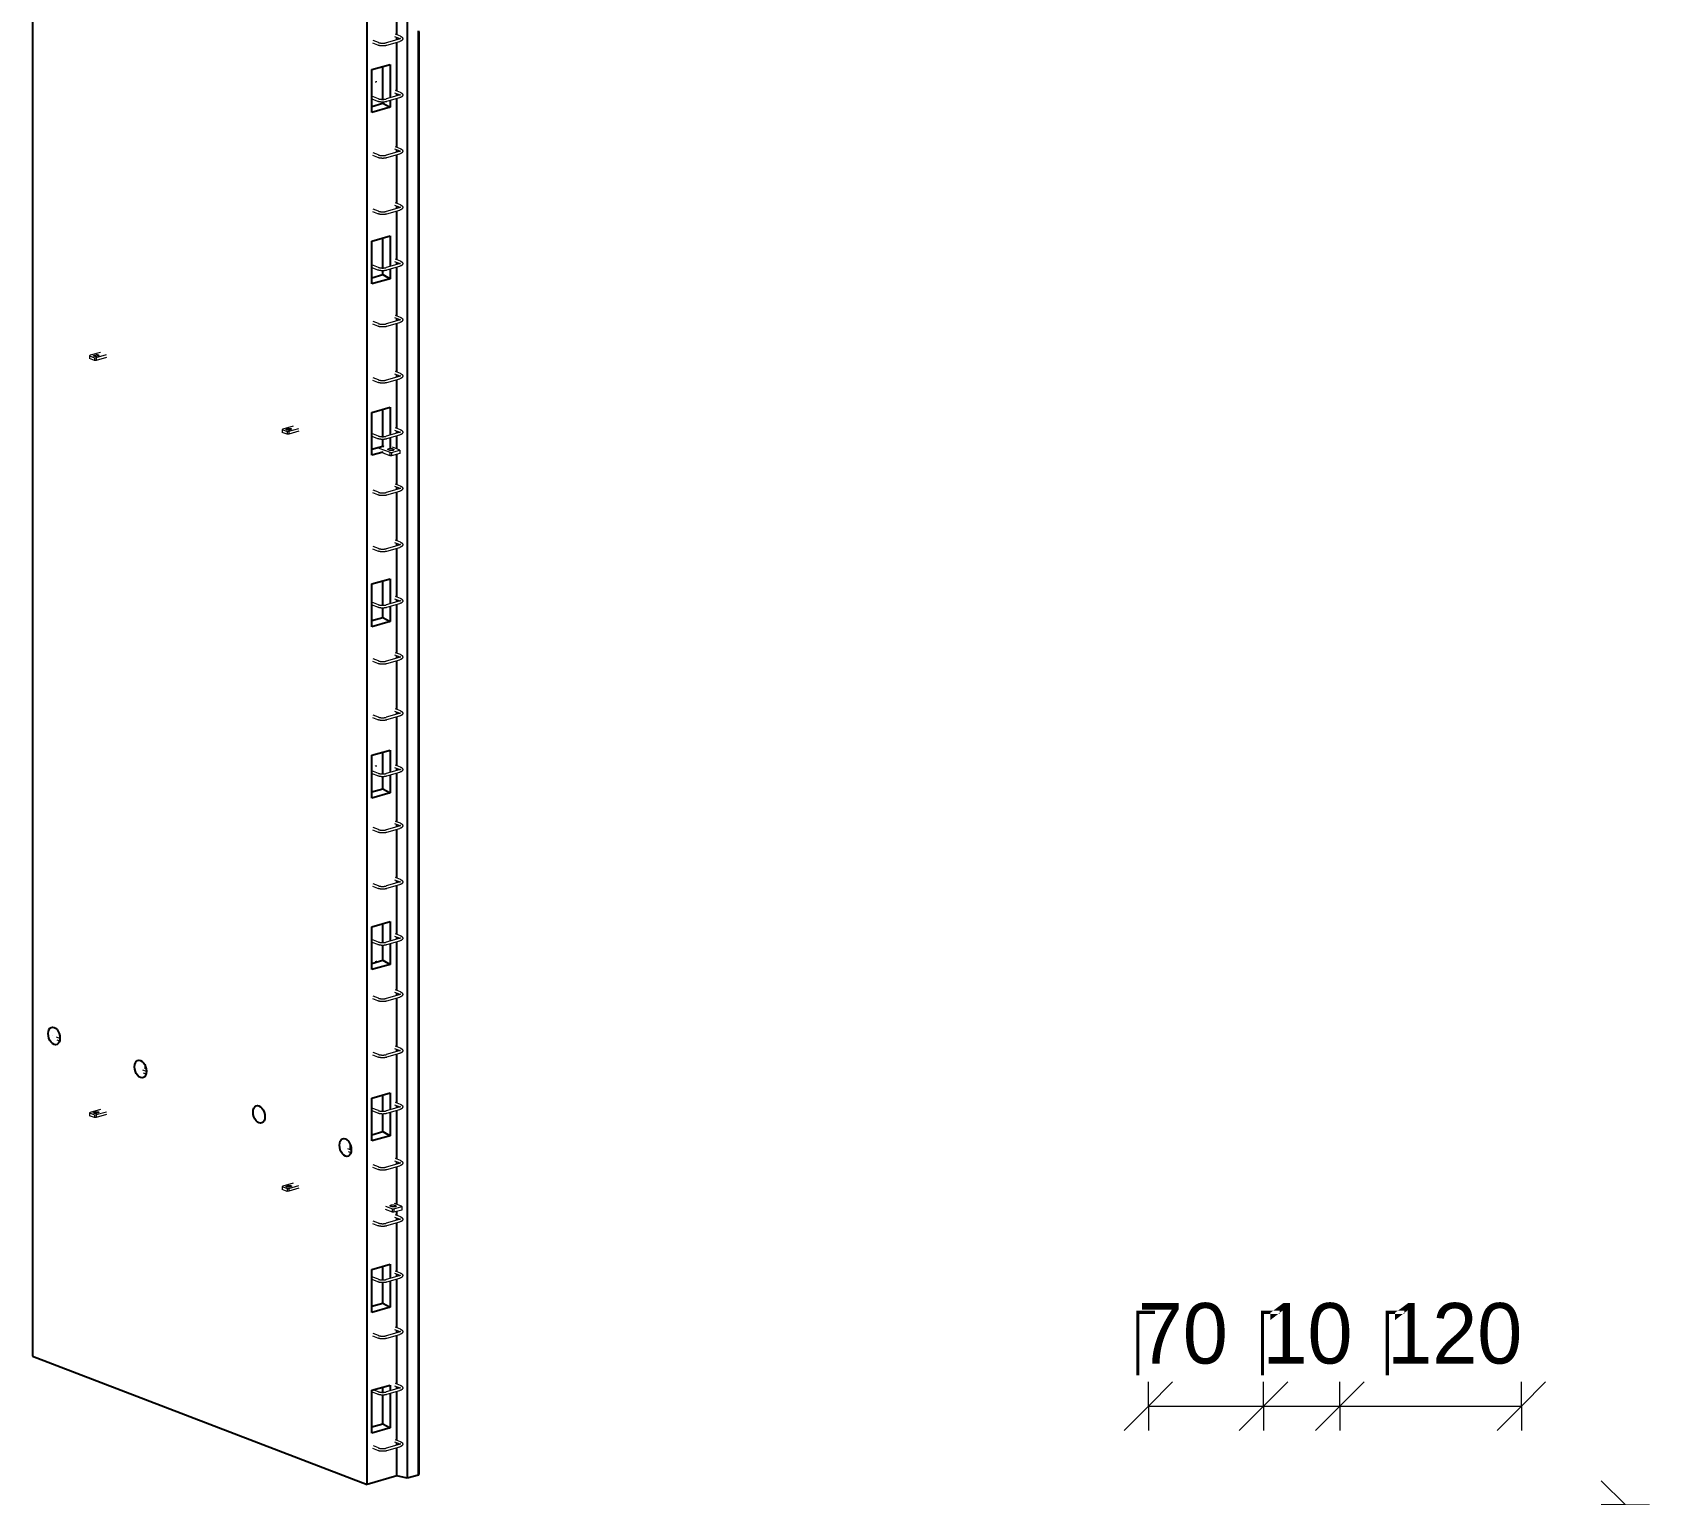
# Model space of a CAD drawing. Header units: millimetres. Extents: x -6666 to 6873, y 1067 to 19439.
# Drawn here: x 1192 to 6536, y 3599 to 8432 of the extents above; entities that cross this region are included whole.
import ezdxf

# ---------------------------------------------------------------- set-up
doc = ezdxf.new("R2010")
doc.units = ezdxf.units.MM
for name, color, linetype, lineweight in [('A-ANNO-DIMS', 211, 'Continuous', 9), ('A-ANNO-DIMS-80', 211, 'Continuous', 9), ('A-GENM', 13, 'Continuous', 18), ('A-WALL', 113, 'Continuous', 25), ('S-RBAR', 171, 'Continuous', 18)]:
    doc.layers.add(name, color=color, linetype=linetype, lineweight=lineweight)
doc.styles.add('Nirmala UI Semilight_4', font='NirmalaS.ttf', dxfattribs={"height": 200})
doc.dimstyles.new('Arrow_Filled_-_2_5_NI_UI_5', dxfattribs={"dimscale": 304.8, "dimtxt": 209.472789, "dimasz": 0.524934, "dimexe": 0.262467, "dimexo": 0.0625, "dimgap": 0.262467, "dimtad": 1, "dimdec": 4, "dimzin": 0, "dimdsep": 46, "dimtxsty": 'Nirmala UI Semilight_4', "dimblk1": 'OBLIQUE', "dimblk2": 'OBLIQUE', "dimsah": 1, "dimcen": 0.09, "dimazin": 0, "dimtfac": 1, "dimtdec": 4, "dimtix": 1, "dimtmove": 2, "dimatfit": 3, "dimfxl": 0.262467, "dimfxlon": 1, "dimtvp": 1, "dimtolj": 1, "dimtzin": 0, "dimarcsym": 2})
doc.dimstyles.new('Arrow_Filled_-_2_5_NI_UI_6', dxfattribs={"dimscale": 304.8, "dimtxt": 209.472789, "dimasz": 0.524934, "dimexe": 0.262467, "dimexo": 0.0625, "dimgap": 0.262467, "dimtad": 1, "dimdec": 4, "dimzin": 0, "dimdsep": 46, "dimtxsty": 'Nirmala UI Semilight_4', "dimblk1": 'OBLIQUE', "dimblk2": 'OBLIQUE', "dimsah": 1, "dimcen": 0.09, "dimazin": 0, "dimtfac": 1, "dimtdec": 4, "dimtix": 1, "dimtmove": 0, "dimatfit": 3, "dimfxl": 0.262467, "dimfxlon": 1, "dimtvp": 1, "dimtolj": 1, "dimtzin": 0, "dimarcsym": 2})

# ---------------------------------------------------------------- blocks, each defined once
blk = doc.blocks.new('Rebar Bar - Part 1375585861-431004-3D Ortho')
at = {"layer": 'S-RBAR'}
blk.add_line((10689.8, 4760.5), (10689.8, 4740.2), dxfattribs=at)
blk = doc.blocks.new('Rebar Bar - Part 1375585861-V1-3D Ortho')
at = {"layer": 'S-RBAR'}
blk.add_line((10013.8, 5006.7), (10013.8, 5017.6), dxfattribs=at)
blk = doc.blocks.new('Rebar Bar - Part 776176355-431004-3D Ortho')
at = {"layer": 'S-RBAR'}
for points in [[(9708.1, 5118, 0), (9708.1, 5118.1, 0), (9708.1, 5118.2, 0)], [(9708.1, 5118, 0), (9708.1, 5118, 0), (9708.1, 5117.9, 0), (9708.2, 5117.7, 0), (9708.3, 5117.6, 0), (9708.4, 5117.5, 0)]]:
    blk.add_polyline3d(points, dxfattribs=at)
blk = doc.blocks.new('Rebar Bar - Part 1527173611-431004-3D Ortho')
at = {"layer": 'S-RBAR'}
for p, q in [((9732.6, 5107), (9721.2, 5111.3)), ((9722.4, 5102.3), (9731.4, 5098.8)), ((10018.1, 4997.6), (10006.7, 5002)), ((10007.9, 4992.9), (10016.9, 4989.5))]:
    blk.add_line(p, q, dxfattribs=at)
blk = doc.blocks.new('Rebar Bar - Part 776176355-V2-3D Ortho')
at = {"layer": 'S-RBAR'}
blk.add_polyline3d([(10774.1, 10528.5, 0), (10775.4, 10528.7, 0), (10776.7, 10529, 0), (10777.9, 10529.3, 0), (10779.1, 10529.6, 0), (10779.4, 10529.7, 0)], dxfattribs=at)
blk = doc.blocks.new('Rebar Bar - Part 1527173611-V3-3D Ortho')
at = {"layer": 'S-RBAR'}
for p, q in [((10695.2, 4738.2), (10683.8, 4742.6)), ((10685.2, 4733.5), (10694, 4730.1))]:
    blk.add_line(p, q, dxfattribs=at)
blk = doc.blocks.new('RR spread anchor face based - RR-SA-2_5-150-1726819-3D Ortho')
at = {"layer": 'A-GENM'}
for p, q in [((9832.4, 11654.9), (9830.2, 11653.2)), ((9830.2, 11653.2), (9846.5, 11647)), ((9830.2, 11653.2), (9830.2, 11643.8)), ((9866.5, 11664.6), (9832.4, 11654.9)), ((9845.6, 11655.2), (9850.1, 11656.5)), ((9852, 11647.4), (9886.1, 11657.1)), ((9859.3, 11653), (9854.7, 11651.7)), ((9846.5, 11637.5), (9830.2, 11643.8)), ((9846.5, 11647), (9852, 11647.4)), ((9846.5, 11647), (9846.5, 11637.5)), ((9852, 11638), (9846.5, 11637.5)), ((9886.1, 11647.7), (9852, 11638)), ((9852, 11647.4), (9852, 11638))]:
    blk.add_line(p, q, dxfattribs=at)
for points in [[(9854.7, 11651.7, 0), (9853.2, 11651.4, 0), (9851.4, 11651.2, 0), (9849.6, 11651.1, 0), (9847.8, 11651.3, 0), (9846.2, 11651.5, 0), (9844.8, 11651.9, 0), (9843.8, 11652.4, 0), (9843.3, 11653, 0), (9843.2, 11653.6, 0), (9843.5, 11654.2, 0), (9844.4, 11654.7, 0), (9845.6, 11655.2, 0)], [(9850.1, 11656.5, 0), (9851.6, 11656.8, 0), (9853.4, 11657, 0), (9855.2, 11657, 0), (9857, 11656.9, 0), (9858.6, 11656.6, 0), (9860, 11656.2, 0), (9861, 11655.7, 0), (9861.6, 11655.2, 0)], [(9861.7, 11654.6, 0), (9861.3, 11654, 0), (9860.5, 11653.4, 0), (9859.3, 11653, 0)]]:
    blk.add_polyline3d(points, dxfattribs=at)
blk = doc.blocks.new('Rebar Bar - Part 3166313199-431004-3D Ortho')
at = {"layer": 'S-RBAR'}
for p, q in [((10837.8, 12132.8), (10855, 12126.2)), ((10857.8, 12133.7), (10840.7, 12140.2))]:
    blk.add_line(p, q, dxfattribs=at)
blk = doc.blocks.new('Rebar Bar - Part 2227165887-431004-3D Ortho')
at = {"layer": 'S-RBAR'}
for points in [[(10857.8, 12133.7, 0), (10858.5, 12133.4, 0), (10859, 12133.2, 0), (10859.6, 12132.9, 0), (10860.2, 12132.6, 0), (10860.7, 12132.3, 0), (10861.2, 12132, 0), (10861.8, 12131.6, 0), (10862.2, 12131.3, 0), (10862.7, 12130.9, 0), (10863.2, 12130.4, 0), (10863.6, 12130, 0), (10864, 12129.5, 0), (10864.3, 12128.9, 0), (10864.7, 12128.3, 0), (10864.9, 12127.6, 0), (10865.1, 12126.9, 0), (10865.2, 12126.2, 0), (10865.2, 12125.5, 0), (10865.2, 12124.7, 0), (10865, 12124, 0), (10864.8, 12123.3, 0), (10864.5, 12122.7, 0), (10864.2, 12122.1, 0), (10863.8, 12121.6, 0), (10863.4, 12121.1, 0), (10863, 12120.6, 0), (10862.5, 12120.2, 0), (10862, 12119.8, 0), (10861.5, 12119.5, 0), (10861, 12119.1, 0), (10860.5, 12118.8, 0), (10859.9, 12118.5, 0), (10859.4, 12118.2, 0), (10858.8, 12118, 0), (10858.2, 12117.7, 0), (10857.6, 12117.5, 0), (10856.9, 12117.2, 0), (10856.3, 12117, 0), (10855.6, 12116.8, 0), (10855.4, 12116.8, 0)], [(10857.5, 12126.4, 0), (10857.4, 12126.4, 0), (10857.4, 12126.4, 0), (10857.3, 12126.3, 0), (10857.2, 12126.2, 0), (10857, 12126.1, 0), (10856.8, 12125.9, 0), (10856.5, 12125.8, 0), (10856.3, 12125.6, 0), (10855.9, 12125.5, 0), (10855.6, 12125.3, 0), (10855.2, 12125.1, 0), (10854.8, 12125, 0), (10854.3, 12124.8, 0), (10853.8, 12124.7, 0), (10853.3, 12124.5, 0), (10853.2, 12124.5, 0)], [(10856.3, 12125.6, 0), (10855.9, 12125.8, 0), (10855.6, 12125.9, 0), (10855.2, 12126.1, 0), (10855, 12126.2, 0)], [(10857.4, 12124.8, 0), (10857.4, 12124.9, 0), (10857.3, 12125, 0), (10857.2, 12125.1, 0), (10857, 12125.2, 0), (10856.8, 12125.3, 0)]]:
    blk.add_polyline3d(points, dxfattribs=at)
blk = doc.blocks.new('Rebar Bar - Part 3195156606-431004-3D Ortho')
at = {"layer": 'S-RBAR'}
for p, q in [((10853.2, 12124.5), (10810.8, 12112.4)), ((10813, 12104.7), (10855.4, 12116.8))]:
    blk.add_line(p, q, dxfattribs=at)
blk = doc.blocks.new('Rebar Bar - Part 2227165887-V4-3D Ortho')
at = {"layer": 'S-RBAR'}
for points in [[(10782.2, 12105.5, 0), (10782.9, 12105.3, 0), (10783.5, 12105.1, 0), (10784.2, 12104.9, 0), (10784.9, 12104.7, 0), (10785.6, 12104.5, 0), (10786.3, 12104.3, 0), (10787, 12104.1, 0), (10787.8, 12104, 0), (10788.5, 12103.8, 0), (10789.3, 12103.7, 0), (10790.1, 12103.6, 0), (10790.9, 12103.5, 0), (10791.7, 12103.4, 0), (10792.5, 12103.3, 0), (10793.3, 12103.2, 0), (10794.2, 12103.1, 0), (10795, 12103.1, 0), (10795.8, 12103, 0), (10796.7, 12103, 0), (10797.5, 12103, 0), (10798.4, 12103, 0), (10799.2, 12103, 0), (10800.1, 12103, 0), (10801, 12103, 0), (10801.8, 12103, 0), (10802.6, 12103.1, 0), (10803.5, 12103.1, 0), (10804.3, 12103.2, 0), (10805.1, 12103.3, 0), (10806, 12103.4, 0), (10806.8, 12103.5, 0), (10807.6, 12103.6, 0), (10808.3, 12103.7, 0), (10809.1, 12103.8, 0), (10809.9, 12104, 0), (10810.6, 12104.1, 0), (10811.4, 12104.3, 0), (10812.1, 12104.5, 0), (10812.8, 12104.7, 0), (10813, 12104.7, 0)], [(10785.1, 12113, 0), (10785.5, 12112.8, 0), (10786, 12112.7, 0), (10786.5, 12112.5, 0), (10787, 12112.4, 0), (10787.6, 12112.2, 0), (10788.1, 12112.1, 0), (10788.7, 12112, 0), (10789.3, 12111.8, 0), (10789.9, 12111.7, 0), (10790.6, 12111.6, 0), (10791.2, 12111.5, 0), (10791.9, 12111.4, 0), (10792.6, 12111.3, 0), (10793.3, 12111.2, 0), (10794, 12111.2, 0), (10794.8, 12111.1, 0), (10795.5, 12111.1, 0), (10796.2, 12111, 0), (10797, 12111, 0), (10797.7, 12111, 0), (10798.4, 12111, 0), (10799.2, 12111, 0), (10799.9, 12111, 0), (10800.7, 12111, 0), (10801.4, 12111, 0), (10802.2, 12111.1, 0), (10802.9, 12111.1, 0), (10803.6, 12111.2, 0), (10804.3, 12111.2, 0), (10805, 12111.3, 0), (10805.7, 12111.4, 0), (10806.4, 12111.5, 0), (10807.1, 12111.6, 0), (10807.7, 12111.7, 0), (10808.3, 12111.8, 0), (10808.9, 12112, 0), (10809.5, 12112.1, 0), (10810.1, 12112.2, 0), (10810.6, 12112.4, 0), (10810.8, 12112.4, 0)]]:
    blk.add_polyline3d(points, dxfattribs=at)
blk = doc.blocks.new('Rebar Bar - Part 3131074535-431004-3D Ortho')
at = {"layer": 'S-RBAR'}
for p, q in [((10765.1, 12112.1), (10782.2, 12105.5)), ((10785.1, 12113), (10767.9, 12119.6))]:
    blk.add_line(p, q, dxfattribs=at)
blk = doc.blocks.new('Rebar Bar - Part 3131074535-V11-3D Ortho')
at = {"layer": 'S-RBAR'}
for p, q in [((10785.1, 9326.6), (10762.6, 9335.2)), ((10762.6, 9326.6), (10782.2, 9319.1))]:
    blk.add_line(p, q, dxfattribs=at)
blk = doc.blocks.new('Rebar Bar - Part 2227165887-V12-3D Ortho')
at = {"layer": 'S-RBAR'}
for points in [[(10857.5, 5067.5, 0), (10857.4, 5067.5, 0), (10857.4, 5067.5, 0), (10857.3, 5067.4, 0), (10857.2, 5067.3, 0), (10857, 5067.2, 0), (10856.8, 5067, 0), (10856.5, 5066.9, 0), (10856.3, 5066.7, 0), (10855.9, 5066.6, 0), (10855.6, 5066.4, 0), (10855.2, 5066.2, 0), (10854.8, 5066.1, 0), (10854.3, 5065.9, 0), (10853.8, 5065.8, 0), (10853.3, 5065.6, 0), (10853.2, 5065.6, 0)], [(10856, 5066.9, 0), (10855.9, 5066.9, 0), (10855.6, 5067, 0), (10855.2, 5067.2, 0), (10855, 5067.3, 0)], [(10857.8, 5074.8, 0), (10858.5, 5074.5, 0), (10859, 5074.3, 0), (10859.6, 5074, 0), (10860.2, 5073.7, 0), (10860.7, 5073.4, 0), (10861.2, 5073.1, 0), (10861.8, 5072.7, 0), (10862.2, 5072.4, 0), (10862.7, 5072, 0), (10863.2, 5071.5, 0), (10863.6, 5071.1, 0), (10864, 5070.6, 0), (10864.3, 5070, 0), (10864.7, 5069.4, 0), (10864.9, 5068.7, 0), (10865.1, 5068, 0), (10865.2, 5067.3, 0), (10865.2, 5066.6, 0), (10865.2, 5065.8, 0), (10865, 5065.1, 0), (10864.8, 5064.4, 0), (10864.5, 5063.8, 0), (10864.2, 5063.2, 0), (10863.8, 5062.7, 0), (10863.4, 5062.2, 0), (10863, 5061.7, 0), (10862.5, 5061.3, 0), (10862, 5060.9, 0), (10861.5, 5060.6, 0), (10861, 5060.2, 0), (10860.5, 5059.9, 0), (10859.9, 5059.6, 0), (10859.4, 5059.3, 0), (10858.8, 5059.1, 0), (10858.2, 5058.8, 0), (10857.6, 5058.6, 0), (10856.9, 5058.4, 0), (10856.3, 5058.1, 0), (10855.6, 5057.9, 0), (10855.4, 5057.9, 0)], [(10857.4, 5065.9, 0), (10857.4, 5066, 0), (10857.3, 5066.1, 0), (10857.2, 5066.2, 0), (10857, 5066.3, 0), (10856.8, 5066.4, 0)]]:
    blk.add_polyline3d(points, dxfattribs=at)
blk = doc.blocks.new('Rebar Bar - Part 3166313199-V13-3D Ortho')
at = {"layer": 'S-RBAR'}
for p, q in [((10837.8, 4888.1), (10855, 4881.5)), ((10857.8, 4889), (10840.7, 4895.6))]:
    blk.add_line(p, q, dxfattribs=at)
blk = doc.blocks.new('Rebar Bar - Part 3131074535-V14-3D Ortho')
at = {"layer": 'S-RBAR'}
for p, q in [((10762.6, 3939.6), (10782.2, 3932.1)), ((10785.1, 3939.5), (10767.9, 3946.1))]:
    blk.add_line(p, q, dxfattribs=at)
blk = doc.blocks.new('Rebar Bar - Part 3131074535-V15-3D Ortho')
at = {"layer": 'S-RBAR'}
for p, q in [((10765.1, 3752.9), (10782.2, 3746.3)), ((10785.1, 3753.8), (10768.1, 3760.3))]:
    blk.add_line(p, q, dxfattribs=at)
blk = doc.blocks.new('RR spread anchor face based - RR-SA-4_0-320-1726835-3D Ortho')
at = {"layer": 'A-GENM'}
for p, q in [((10800.5, 11343.1), (10823.3, 11334.4)), ((10823.3, 11323.1), (10800.5, 11331.8)), ((10820.4, 11341.1), (10817.8, 11342.1)), ((10823.3, 11334.4), (10828.5, 11333.7)), ((10823.3, 11323.1), (10823.3, 11334.4)), ((10828.5, 11333.7), (10855, 11341.2)), ((10828.5, 11333.7), (10828.5, 11322.4)), ((10855, 11329.9), (10828.5, 11322.4)), ((10853.7, 11343), (10830.8, 11351.8)), ((10831.4, 11346), (10834, 11345)), ((10855, 11341.2), (10853.7, 11343)), ((10855, 11341.2), (10855, 11329.9)), ((10828.5, 11322.4), (10823.3, 11323.1))]:
    blk.add_line(p, q, dxfattribs=at)
for points in [[(10817.8, 11342.1, 0), (10816.5, 11342.7, 0), (10815.8, 11343.5, 0), (10815.6, 11344.2, 0), (10816.1, 11345, 0), (10817.2, 11345.7, 0), (10818.7, 11346.3, 0), (10820.7, 11346.7, 0), (10822.9, 11346.9, 0), (10825.3, 11347, 0), (10827.6, 11346.8, 0), (10829.7, 11346.5, 0), (10831.4, 11346, 0)], [(10836.2, 11342.8, 0), (10835.7, 11342, 0), (10834.6, 11341.4, 0), (10833.1, 11340.8, 0), (10831.1, 11340.4, 0), (10828.9, 11340.1, 0), (10826.5, 11340.1, 0), (10824.2, 11340.2, 0), (10822.1, 11340.6, 0), (10820.4, 11341.1, 0)], [(10834, 11345, 0), (10835.3, 11344.3, 0), (10836, 11343.6, 0), (10836.2, 11343, 0)]]:
    blk.add_polyline3d(points, dxfattribs=at)
blk = doc.blocks.new('RR spread anchor face based - RR-SA-4_0-320-V17-3D Ortho')
at = {"layer": 'A-GENM'}
for p, q in [((10786.6, 7057.9), (10823.3, 7043.9)), ((10853.7, 7052.5), (10830.8, 7061.2)), ((10831.4, 7055.4), (10834, 7054.4)), ((10823.3, 7032.5), (10800.5, 7041.3)), ((10820.4, 7050.6), (10817.8, 7051.6)), ((10823.3, 7043.9), (10828.5, 7043.2)), ((10823.3, 7032.5), (10823.3, 7043.9)), ((10828.5, 7031.8), (10823.3, 7032.5)), ((10828.5, 7043.2), (10855, 7050.7)), ((10828.5, 7043.2), (10828.5, 7031.8)), ((10855, 7039.4), (10828.5, 7031.8)), ((10855, 7050.7), (10853.7, 7052.5)), ((10855, 7050.7), (10855, 7039.4))]:
    blk.add_line(p, q, dxfattribs=at)
for points in [[(10817.8, 7051.6, 0), (10816.5, 7052.2, 0), (10815.8, 7052.9, 0), (10815.6, 7053.7, 0), (10816.1, 7054.5, 0), (10817.2, 7055.2, 0), (10818.7, 7055.7, 0), (10820.7, 7056.2, 0), (10822.9, 7056.4, 0), (10825.3, 7056.5, 0), (10827.6, 7056.3, 0), (10829.7, 7055.9, 0), (10831.4, 7055.4, 0)], [(10834, 7054.4, 0), (10835.3, 7053.8, 0), (10836, 7053, 0), (10836.2, 7052.5, 0)], [(10836.2, 7052.3, 0), (10835.7, 7051.5, 0), (10834.6, 7050.8, 0), (10833.1, 7050.2, 0), (10831.1, 7049.8, 0), (10828.9, 7049.6, 0), (10826.5, 7049.5, 0), (10824.2, 7049.7, 0), (10822.1, 7050, 0), (10820.4, 7050.6, 0)]]:
    blk.add_polyline3d(points, dxfattribs=at)
blk = doc.blocks.new('DIMBLOCK48-TOP NOTCH DETAIL')
at = {"layer": 'A-ANNO-DIMS-80'}
for p, q in [((4879.7, 3891.8), (4959.7, 3971.8)), ((4879.7, 3891.8), (4879.7, 3971.8)), ((5259.7, 3891.8), (5339.7, 3971.8)), ((5259.7, 3891.8), (5259.7, 3971.8)), ((4879.7, 3891.8), (4799.7, 3811.8)), ((4879.7, 3891.8), (5259.7, 3891.8)), ((4879.7, 3891.8), (4879.7, 3811.8)), ((5259.7, 3891.8), (5179.7, 3811.8)), ((5259.7, 3891.8), (5259.7, 3811.8))]:
    blk.add_line(p, q, dxfattribs=at)
at = {"layer": 'A-ANNO-DIMS-80', "color": 0, "insert": (4844.5, 4232.7), "char_height": 200, "width": 356.485, "attachment_point": 1, "line_spacing_factor": 1.142579, "style": 'Nirmala UI Semilight_4'}
blk.add_mtext('\u202a70', dxfattribs=at)
blk = doc.blocks.new('_Oblique')
at = {"color": 0, "linetype": 'ByBlock', "lineweight": -2}
blk.add_line((-0.5, -0.5), (0.5, 0.5), dxfattribs=at)
blk = doc.blocks.new('DIMBLOCK49-TOP NOTCH DETAIL')
at = {"layer": 'A-ANNO-DIMS-80'}
for p, q in [((5259.7, 3891.8), (5339.7, 3971.8)), ((5259.7, 3891.8), (5259.7, 3971.8)), ((5512, 3891.8), (5592, 3971.8)), ((5512, 3891.8), (5512, 3971.8)), ((5259.7, 3891.8), (5179.7, 3811.8)), ((5259.7, 3891.8), (5512, 3891.8)), ((5259.7, 3891.8), (5259.7, 3811.8)), ((5512, 3891.8), (5432, 3811.8)), ((5512, 3891.8), (5512, 3811.8))]:
    blk.add_line(p, q, dxfattribs=at)
at = {"layer": 'A-ANNO-DIMS-80', "color": 0, "insert": (5256.4, 4232.7), "char_height": 200, "width": 310.781, "attachment_point": 1, "line_spacing_factor": 1.142579, "style": 'Nirmala UI Semilight_4'}
blk.add_mtext('\u202a10', dxfattribs=at)
blk = doc.blocks.new('DIMBLOCK50-TOP NOTCH DETAIL')
at = {"layer": 'A-ANNO-DIMS-80'}
for p, q in [((5512, 3891.8), (5592, 3971.8)), ((5512, 3891.8), (5512, 3971.8)), ((6112, 3891.8), (6192, 3971.8)), ((6112, 3891.8), (6112, 3971.8)), ((5512, 3891.8), (5432, 3811.8)), ((5512, 3891.8), (6112, 3891.8)), ((5512, 3891.8), (5512, 3811.8)), ((6112, 3891.8), (6032, 3811.8)), ((6112, 3891.8), (6112, 3811.8))]:
    blk.add_line(p, q, dxfattribs=at)
at = {"layer": 'A-ANNO-DIMS-80', "color": 0, "insert": (5668.6, 4232.7), "char_height": 200, "width": 493.594, "attachment_point": 1, "line_spacing_factor": 1.142579, "style": 'Nirmala UI Semilight_4'}
blk.add_mtext('\u202a120', dxfattribs=at)
blk = doc.blocks.new('DIMBLOCK51-TOP NOTCH DETAIL')
at = {"layer": 'A-ANNO-DIMS-80'}
for p, q in [((6455.7, 3565.5), (6375.7, 3645.5)), ((6455.7, 3565.5), (6375.7, 3565.5)), ((6455.7, 3205), (6455.7, 3565.5)), ((6455.7, 3565.5), (6535.7, 3485.5)), ((6455.7, 3565.5), (6535.7, 3565.5)), ((6455.7, 3205), (6375.7, 3285)), ((6455.7, 3205), (6375.7, 3205)), ((6455.7, 3205), (6535.7, 3125)), ((6455.7, 3205), (6535.7, 3205))]:
    blk.add_line(p, q, dxfattribs=at)
at = {"layer": 'A-ANNO-DIMS-80', "color": 0, "insert": (6114.7, 3231), "char_height": 200, "width": 370.196, "attachment_point": 1, "rotation": 90, "line_spacing_factor": 1.142579, "style": 'Nirmala UI Semilight_4'}
blk.add_mtext('\u202a40', dxfattribs=at)

msp = doc.modelspace()

# ---------------------------------------------------------------- linework, layer by layer
at = {"layer": 'A-WALL'}
for p, q in [((2430.34155, 12201.60222), (2430.34155, 3653.5819)), ((1192.05039, 11962.94459), (1192.05039, 4057.165)), ((2298.15678, 3633.44044), (2298.15678, 11597.63817)), ((2396.66146, 8422.77196), (2396.66146, 8584.66488)), ((2396.66146, 8407.14356), (2396.66146, 8414.00089)), ((2396.66146, 8237.01156), (2396.66146, 8398.90448)), ((2468.22601, 3664.34594), (2468.22601, 8436.32194)), ((2468.22642, 8436.3225), (2469.27786, 8431.5358)), ((2469.27786, 8431.5358), (2469.27786, 3668.99991)), ((2313.31134, 8308.24109), (2373.92961, 8325.46444)), ((2313.31134, 8166.63943), (2313.31134, 8308.24109)), ((2350.03807, 8210.01194), (2350.03807, 8318.67618)), ((2373.92961, 8325.46444), (2373.92961, 8214.83445)), ((2313.23542, 8186.94293), (2350.03807, 8197.39959)), ((2373.92961, 8183.86278), (2313.31134, 8166.63943)), ((2350.03807, 8197.39959), (2350.03807, 8202.20145)), ((2350.03807, 8197.39959), (2373.92961, 8183.86278)), ((2373.92961, 8206.74135), (2373.92961, 8183.86278)), ((2396.66146, 8221.38316), (2396.66146, 8228.24048)), ((2396.66146, 8051.25116), (2396.66146, 8213.14407)), ((2396.66146, 8035.62275), (2396.66146, 8042.48008)), ((2396.66146, 7865.49076), (2396.66146, 8027.38367)), ((2396.66146, 7849.87953), (2396.66146, 7856.71968)), ((2396.66146, 7679.73035), (2396.66146, 7841.62327)), ((2313.31134, 7741.83444), (2373.92961, 7759.05779)), ((2350.03807, 7652.73074), (2350.03807, 7752.26953)), ((2373.92961, 7759.05779), (2373.92961, 7657.55325)), ((2313.31134, 7600.23278), (2313.31134, 7741.83444)), ((2350.03807, 7630.99295), (2350.03807, 7644.92024)), ((2373.92961, 7649.46014), (2373.92961, 7617.45613)), ((2396.66146, 7664.10195), (2396.66146, 7671.15344)), ((2396.66146, 7493.96995), (2396.66146, 7655.86287)), ((2313.31134, 7620.55785), (2350.03807, 7630.99295)), ((2373.92961, 7617.45613), (2313.31134, 7600.23278)), ((2350.03807, 7630.99295), (2373.92961, 7617.45613)), ((2396.66146, 7478.34155), (2396.66146, 7485.19888)), ((2396.66146, 7308.20955), (2396.66146, 7470.10246)), ((2396.66146, 7292.58115), (2396.66146, 7299.43847)), ((2396.66146, 7122.44915), (2396.66146, 7284.34206)), ((2313.31134, 7175.42779), (2373.92961, 7192.65114)), ((2313.31134, 7033.82613), (2313.31134, 7175.42779)), ((2350.03807, 7095.44953), (2350.03807, 7185.86289)), ((2373.92961, 7192.65114), (2373.92961, 7100.27204)), ((2396.66146, 7106.82074), (2396.66146, 7113.67807)), ((2313.31134, 7054.1512), (2350.03807, 7064.5863)), ((2350.03807, 7064.5863), (2350.03807, 7087.63903)), ((2350.03807, 7064.5863), (2353.6218, 7062.55578)), ((2373.92961, 7092.17893), (2373.92961, 7059.07358)), ((2396.66146, 7055.42112), (2396.66146, 7098.58166)), ((2351.19776, 7044.59073), (2313.31134, 7033.82613)), ((2396.66146, 6936.68874), (2396.66146, 7036.78826)), ((2396.66146, 6921.06034), (2396.66146, 6927.91767)), ((2396.66146, 6750.92834), (2396.66146, 6912.82126)), ((2396.66146, 6735.29994), (2396.66146, 6742.15727)), ((2396.66146, 6565.16794), (2396.66146, 6727.06085)), ((2313.31134, 6609.02115), (2373.92961, 6626.2445)), ((2373.92961, 6626.2445), (2373.92961, 6542.99083)), ((2313.31134, 6467.41948), (2313.31134, 6609.02115)), ((2350.03807, 6538.16832), (2350.03807, 6619.45624)), ((2350.03807, 6498.17965), (2350.03807, 6530.35783)), ((2373.92961, 6534.89772), (2373.92961, 6484.64283)), ((2396.66146, 6549.53954), (2396.66146, 6556.39686)), ((2396.66146, 6379.40754), (2396.66146, 6541.30045)), ((2313.31134, 6487.74456), (2350.03807, 6498.17965)), ((2373.92961, 6484.64283), (2313.31134, 6467.41948)), ((2350.03807, 6498.17965), (2373.92961, 6484.64283)), ((2396.66146, 6363.77913), (2396.66146, 6370.63646)), ((2396.66146, 6193.64713), (2396.66146, 6355.54005)), ((2396.66146, 6178.01873), (2396.66146, 6184.87606)), ((2396.66146, 6007.88673), (2396.66146, 6169.77965)), ((2313.31134, 6042.6145), (2373.92961, 6059.83785)), ((2313.31134, 5901.01284), (2313.31134, 6042.6145)), ((2350.03807, 5980.88711), (2350.03807, 6053.04959)), ((2373.92961, 6059.83785), (2373.92961, 5986.02171)), ((2396.66146, 5992.25833), (2396.66146, 5999.11566)), ((2313.31134, 5921.33791), (2350.03807, 5931.773)), ((2350.03807, 5931.773), (2350.03807, 5973.07662)), ((2350.03807, 5931.773), (2373.92961, 5918.23619)), ((2373.92961, 5977.61652), (2373.92961, 5918.23619)), ((2396.66146, 5822.12633), (2396.66146, 5984.01925)), ((2373.92961, 5918.23619), (2313.31134, 5901.01284)), ((2396.66146, 5806.49793), (2396.66146, 5813.35525)), ((2396.66146, 5636.36593), (2396.66146, 5798.25884)), ((2396.66146, 5620.73752), (2396.66146, 5627.59485)), ((2396.66146, 5450.60552), (2396.66146, 5612.49844)), ((2313.31134, 5476.20785), (2373.92961, 5493.4312)), ((2313.31134, 5334.60619), (2313.31134, 5476.20785)), ((2350.03807, 5423.60591), (2350.03807, 5486.64294)), ((2373.92961, 5493.4312), (2373.92961, 5428.42842)), ((2350.03807, 5365.36636), (2350.03807, 5415.79541)), ((2373.92961, 5420.33531), (2373.92961, 5351.82954)), ((2396.66146, 5434.97712), (2396.66146, 5441.83445)), ((2396.66146, 5264.84512), (2396.66146, 5426.73804)), ((2313.31134, 5354.93126), (2350.03807, 5365.36636)), ((2373.92961, 5351.82954), (2313.31134, 5334.60619)), ((2350.03807, 5365.36636), (2373.92961, 5351.82954)), ((2396.66146, 5249.21672), (2396.66146, 5256.07405)), ((2396.66146, 5079.08472), (2396.66146, 5240.97764)), ((2396.66146, 5063.45632), (2396.66146, 5070.31364)), ((2396.66146, 4893.32432), (2396.66146, 5055.21723)), ((2313.31134, 4909.8012), (2373.92961, 4927.02455)), ((2350.03807, 4866.3247), (2350.03807, 4920.2363)), ((2373.92961, 4927.02455), (2373.92961, 4871.14721)), ((2313.31134, 4768.19954), (2313.31134, 4909.8012)), ((2396.66146, 4877.69591), (2396.66146, 4884.55324)), ((2396.66146, 4707.56392), (2396.66146, 4869.45683)), ((2350.03807, 4798.95971), (2350.03807, 4858.5142)), ((2373.92961, 4862.60056), (2373.92961, 4785.42289)), ((2313.31134, 4788.52461), (2350.03807, 4798.95971)), ((2373.92961, 4785.42289), (2313.31134, 4768.19954)), ((2350.03807, 4798.95971), (2373.92961, 4785.42289)), ((2396.66146, 4691.93551), (2396.66146, 4698.79284)), ((2396.66146, 4558.84737), (2396.66146, 4683.69643)), ((2396.66146, 4521.80351), (2396.66146, 4535.1589)), ((2396.66146, 4506.17511), (2396.66146, 4513.03244)), ((2396.66146, 4336.04311), (2396.66146, 4497.93603)), ((2313.31134, 4343.39456), (2373.92961, 4360.61791)), ((2313.31134, 4201.79289), (2313.31134, 4343.39456)), ((2350.03807, 4309.04349), (2350.03807, 4353.82965)), ((2373.92961, 4360.61791), (2373.92961, 4313.866)), ((2350.03807, 4232.55306), (2350.03807, 4300.88998)), ((2373.92961, 4305.7729), (2373.92961, 4219.01624)), ((2396.66146, 4320.41471), (2396.66146, 4327.27204)), ((2396.66146, 4150.28271), (2396.66146, 4312.17562)), ((2313.49774, 4222.17093), (2350.03807, 4232.55306)), ((2350.03807, 4232.55306), (2373.92961, 4219.01624)), ((2373.92961, 4219.01624), (2313.31134, 4201.79289)), ((2396.66146, 4134.65431), (2396.66146, 4141.51163)), ((2396.66146, 3964.52231), (2396.66146, 4126.41522)), ((1192.05039, 4057.165), (2298.15678, 3633.44044)), ((2313.31134, 3944.54988), (2373.92961, 3961.77322)), ((2350.03807, 3937.52269), (2350.03807, 3954.98497)), ((2373.92961, 3961.77322), (2373.92961, 3942.3452)), ((2396.66146, 3948.8939), (2396.66146, 3955.75123)), ((2313.31134, 3802.94821), (2313.31134, 3944.54988)), ((2350.03807, 3833.70838), (2350.03807, 3929.71219)), ((2373.92961, 3934.25209), (2373.92961, 3820.17156)), ((2396.66146, 3778.7619), (2396.66146, 3940.65482)), ((2373.92961, 3820.17156), (2313.31134, 3802.94821)), ((2313.49774, 3823.32625), (2350.03807, 3833.70838)), ((2350.03807, 3833.70838), (2373.92961, 3820.17156)), ((2396.66146, 3763.1335), (2396.66146, 3769.99083)), ((2396.66146, 3661.42838), (2396.66146, 3754.89442)), ((2396.66146, 3661.42838), (2298.15678, 3633.44044)), ((2430.34155, 3653.5819), (2396.66146, 3661.42838)), ((2468.22601, 3664.34594), (2430.34155, 3653.5819)), ((2469.27786, 3668.99991), (2468.22601, 3664.34594))]:
    msp.add_line(p, q, dxfattribs=at)
for points in [[(1263.8331, 5086.95906, 0), (1258.76618, 5089.86508, 0), (1254.04455, 5094.50304, 0), (1249.99, 5100.55688, 0), (1246.87883, 5107.61403, 0), (1244.92307, 5115.19356, 0), (1244.256, 5122.77894, 0), (1244.92307, 5129.85324, 0), (1246.87883, 5135.93436, 0), (1249.99, 5140.60787, 0), (1254.04455, 5143.55529, 0), (1258.76618, 5144.57576, 0), (1263.8331, 5143.59972, 0)], [(1263.8331, 5143.59972, 0), (1268.90003, 5140.69371, 0), (1273.62166, 5136.05574, 0), (1277.67621, 5130.00191, 0), (1280.78737, 5122.94476, 0), (1282.74313, 5115.36522, 0), (1283.41021, 5107.77984, 0), (1282.74313, 5100.70554, 0), (1280.78737, 5094.62443, 0), (1277.67621, 5089.95091, 0), (1273.62166, 5087.00349, 0), (1268.90003, 5085.98303, 0), (1263.8331, 5086.95906, 0)], [(1549.33254, 4977.59063, 0), (1544.26561, 4980.49664, 0), (1539.54399, 4985.13461, 0), (1535.48944, 4991.18844, 0), (1532.37827, 4998.24559, 0), (1530.42251, 5005.82512, 0), (1529.75544, 5013.41051, 0), (1530.42251, 5020.48481, 0), (1532.37827, 5026.56592, 0), (1535.48944, 5031.23944, 0), (1539.54399, 5034.18686, 0), (1544.26561, 5035.20732, 0), (1549.33254, 5034.23129, 0)], [(1549.33254, 5034.23129, 0), (1554.39947, 5031.32527, 0), (1559.12109, 5026.68731, 0), (1563.17564, 5020.63347, 0), (1566.28681, 5013.57632, 0), (1568.24257, 5005.99679, 0), (1568.90964, 4998.41141, 0), (1568.24257, 4991.33711, 0), (1566.28681, 4985.25599, 0), (1563.17564, 4980.58248, 0), (1559.12109, 4977.63506, 0), (1554.39947, 4976.61459, 0), (1549.33254, 4977.59063, 0)], [(1940.87462, 4827.59963, 0), (1935.8077, 4830.50565, 0), (1931.08607, 4835.14361, 0), (1927.03152, 4841.19745, 0), (1923.92035, 4848.2546, 0), (1921.96459, 4855.83413, 0), (1921.29752, 4863.41951, 0), (1921.96459, 4870.49381, 0), (1923.92035, 4876.57493, 0), (1927.03152, 4881.24844, 0), (1931.08607, 4884.19586, 0), (1935.8077, 4885.21633, 0), (1940.87462, 4884.24029, 0)], [(1940.87462, 4884.24029, 0), (1945.94155, 4881.33428, 0), (1950.66318, 4876.69631, 0), (1954.71773, 4870.64248, 0), (1957.82889, 4863.58533, 0), (1959.78465, 4856.00579, 0), (1960.45173, 4848.42041, 0), (1959.78465, 4841.34611, 0), (1957.82889, 4835.265, 0), (1954.71773, 4830.59148, 0), (1950.66318, 4827.64406, 0), (1945.94155, 4826.6236, 0), (1940.87462, 4827.59963, 0)], [(2226.37406, 4718.2312, 0), (2221.30713, 4721.13721, 0), (2216.58551, 4725.77518, 0), (2212.53096, 4731.82901, 0), (2209.41979, 4738.88616, 0), (2207.46403, 4746.4657, 0), (2206.79696, 4754.05108, 0), (2207.46403, 4761.12538, 0), (2209.41979, 4767.20649, 0), (2212.53096, 4771.88001, 0), (2216.58551, 4774.82743, 0), (2221.30713, 4775.84789, 0), (2226.37406, 4774.87186, 0)], [(2226.37406, 4774.87186, 0), (2231.44099, 4771.96584, 0), (2236.16261, 4767.32788, 0), (2240.21716, 4761.27404, 0), (2243.32833, 4754.21689, 0), (2245.28409, 4746.63736, 0), (2245.95116, 4739.05198, 0), (2245.28409, 4731.97768, 0), (2243.32833, 4725.89656, 0), (2240.21716, 4721.22305, 0), (2236.16261, 4718.27563, 0), (2231.44099, 4717.25516, 0), (2226.37406, 4718.2312, 0)]]:
    msp.add_polyline3d(points, dxfattribs=at)

# ---------------------------------------------------------------- block references
at = {"layer": 'A-GENM'}
for name, p in [('RR spread anchor face based - RR-SA-2_5-150-1726819-3D Ortho', (-8449.30337, -4290.53036)), ('RR spread anchor face based - RR-SA-2_5-150-1726819-3D Ortho', (-7813.04749, -4534.26572)), ('RR spread anchor face based - RR-SA-4_0-320-V17-3D Ortho', (-8449.30337, 0)), ('RR spread anchor face based - RR-SA-2_5-150-1726819-3D Ortho', (-8449.30337, -6792.15971)), ('RR spread anchor face based - RR-SA-2_5-150-1726819-3D Ortho', (-7813.04749, -7035.89508)), ('RR spread anchor face based - RR-SA-4_0-320-1726835-3D Ortho', (-8441.72609, -6790.0068))]:
    msp.add_blockref(name, p, dxfattribs=at)
at = {"layer": 'S-RBAR'}
for name, p in [('Rebar Bar - Part 3131074535-431004-3D Ortho', (-8449.30337, -3715.20805)), ('Rebar Bar - Part 2227165887-V4-3D Ortho', (-8449.30337, -3715.20805)), ('Rebar Bar - Part 3195156606-431004-3D Ortho', (-8449.30337, -3715.20805)), ('Rebar Bar - Part 3166313199-431004-3D Ortho', (-8449.30337, -3715.20805)), ('Rebar Bar - Part 2227165887-431004-3D Ortho', (-8449.30337, -3715.20805)), ('Rebar Bar - Part 776176355-V2-3D Ortho', (-8449.30337, -2260.72499)), ('Rebar Bar - Part 3166313199-431004-3D Ortho', (-8449.30337, -3900.96845)), ('Rebar Bar - Part 2227165887-431004-3D Ortho', (-8449.30337, -3900.96845)), ('Rebar Bar - Part 3131074535-V11-3D Ortho', (-8449.30337, -1114.56241)), ('Rebar Bar - Part 2227165887-V4-3D Ortho', (-8449.30337, -3900.96845)), ('Rebar Bar - Part 3195156606-431004-3D Ortho', (-8449.30337, -3900.96845)), ('Rebar Bar - Part 3131074535-431004-3D Ortho', (-8449.30337, -4086.72885)), ('Rebar Bar - Part 2227165887-V4-3D Ortho', (-8449.30337, -4086.72885)), ('Rebar Bar - Part 3195156606-431004-3D Ortho', (-8449.30337, -4086.72885)), ('Rebar Bar - Part 3166313199-431004-3D Ortho', (-8449.30337, -4086.72885)), ('Rebar Bar - Part 2227165887-431004-3D Ortho', (-8449.30337, -4086.72885)), ('Rebar Bar - Part 3166313199-431004-3D Ortho', (-8449.30337, -4272.48925)), ('Rebar Bar - Part 2227165887-431004-3D Ortho', (-8449.30337, -4272.48925)), ('Rebar Bar - Part 3131074535-431004-3D Ortho', (-8449.30337, -4272.48925)), ('Rebar Bar - Part 2227165887-V4-3D Ortho', (-8449.30337, -4272.48925)), ('Rebar Bar - Part 3195156606-431004-3D Ortho', (-8449.30337, -4272.48925)), ('Rebar Bar - Part 3131074535-V11-3D Ortho', (-8449.30337, -1671.84362)), ('Rebar Bar - Part 2227165887-V4-3D Ortho', (-8449.30337, -4458.24966)), ('Rebar Bar - Part 3195156606-431004-3D Ortho', (-8449.30337, -4458.24966)), ('Rebar Bar - Part 3166313199-431004-3D Ortho', (-8449.30337, -4458.24966)), ('Rebar Bar - Part 2227165887-431004-3D Ortho', (-8449.30337, -4458.24966)), ('Rebar Bar - Part 3166313199-431004-3D Ortho', (-8449.30337, -4644.01006)), ('Rebar Bar - Part 2227165887-431004-3D Ortho', (-8449.30337, -4644.01006)), ('Rebar Bar - Part 3131074535-431004-3D Ortho', (-8449.30337, -4644.01006)), ('Rebar Bar - Part 2227165887-V4-3D Ortho', (-8449.30337, -4644.01006)), ('Rebar Bar - Part 3195156606-431004-3D Ortho', (-8449.30337, -4644.01006)), ('Rebar Bar - Part 3131074535-431004-3D Ortho', (-8449.30337, -4829.77046)), ('Rebar Bar - Part 2227165887-V4-3D Ortho', (-8449.30337, -4829.77046)), ('Rebar Bar - Part 3195156606-431004-3D Ortho', (-8449.30337, -4829.77046)), ('Rebar Bar - Part 3166313199-431004-3D Ortho', (-8449.30337, -4829.77046)), ('Rebar Bar - Part 2227165887-431004-3D Ortho', (-8449.30337, -4829.77046)), ('Rebar Bar - Part 3195156606-431004-3D Ortho', (-8449.30337, -5015.53086)), ('Rebar Bar - Part 3166313199-431004-3D Ortho', (-8449.30337, -5015.53086)), ('Rebar Bar - Part 2227165887-431004-3D Ortho', (-8449.30337, -5015.53086)), ('Rebar Bar - Part 3131074535-V11-3D Ortho', (-8449.30337, -2229.12483)), ('Rebar Bar - Part 2227165887-V4-3D Ortho', (-8449.30337, -5015.53086)), ('Rebar Bar - Part 3131074535-431004-3D Ortho', (-8449.30337, -5201.29127)), ('Rebar Bar - Part 2227165887-V4-3D Ortho', (-8449.30337, -5201.29127)), ('Rebar Bar - Part 3195156606-431004-3D Ortho', (-8449.30337, -5201.29127)), ('Rebar Bar - Part 3166313199-431004-3D Ortho', (-8449.30337, -5201.29127)), ('Rebar Bar - Part 2227165887-431004-3D Ortho', (-8449.30337, -5201.29127)), ('Rebar Bar - Part 3195156606-431004-3D Ortho', (-8449.30337, -5387.05167)), ('Rebar Bar - Part 3166313199-431004-3D Ortho', (-8449.30337, -5387.05167)), ('Rebar Bar - Part 2227165887-431004-3D Ortho', (-8449.30337, -5387.05167)), ('Rebar Bar - Part 3131074535-431004-3D Ortho', (-8449.30337, -5387.05167)), ('Rebar Bar - Part 2227165887-V4-3D Ortho', (-8449.30337, -5387.05167)), ('Rebar Bar - Part 3131074535-V11-3D Ortho', (-8449.30337, -2786.40604)), ('Rebar Bar - Part 2227165887-V4-3D Ortho', (-8449.30337, -5572.81207)), ('Rebar Bar - Part 3195156606-431004-3D Ortho', (-8449.30337, -5572.81207)), ('Rebar Bar - Part 3166313199-431004-3D Ortho', (-8449.30337, -5572.81207)), ('Rebar Bar - Part 2227165887-431004-3D Ortho', (-8449.30337, -5572.81207)), ('Rebar Bar - Part 3131074535-431004-3D Ortho', (-8449.30337, -5758.57247)), ('Rebar Bar - Part 3195156606-431004-3D Ortho', (-8449.30337, -5758.57247)), ('Rebar Bar - Part 3166313199-431004-3D Ortho', (-8449.30337, -5758.57247)), ('Rebar Bar - Part 2227165887-431004-3D Ortho', (-8449.30337, -5758.57247)), ('Rebar Bar - Part 2227165887-V4-3D Ortho', (-8449.30337, -5758.57247)), ('Rebar Bar - Part 3131074535-431004-3D Ortho', (-8449.30337, -5944.33288)), ('Rebar Bar - Part 2227165887-V4-3D Ortho', (-8449.30337, -5944.33288)), ('Rebar Bar - Part 3195156606-431004-3D Ortho', (-8449.30337, -5944.33288)), ('Rebar Bar - Part 3166313199-431004-3D Ortho', (-8449.30337, -5944.33288)), ('Rebar Bar - Part 2227165887-431004-3D Ortho', (-8449.30337, -5944.33288)), ('Rebar Bar - Part 3131074535-V11-3D Ortho', (-8449.30337, -3343.68724)), ('Rebar Bar - Part 776176355-V2-3D Ortho', (-8449.30337, -4521.44999)), ('Rebar Bar - Part 3195156606-431004-3D Ortho', (-8449.30337, -6130.09328)), ('Rebar Bar - Part 3166313199-431004-3D Ortho', (-8449.30337, -6130.09328)), ('Rebar Bar - Part 2227165887-431004-3D Ortho', (-8449.30337, -6130.09328)), ('Rebar Bar - Part 2227165887-V4-3D Ortho', (-8449.30337, -6130.09328)), ('Rebar Bar - Part 3131074535-431004-3D Ortho', (-8449.30337, -6315.85368)), ('Rebar Bar - Part 2227165887-V4-3D Ortho', (-8449.30337, -6315.85368)), ('Rebar Bar - Part 3195156606-431004-3D Ortho', (-8449.30337, -6315.85368)), ('Rebar Bar - Part 3166313199-431004-3D Ortho', (-8449.30337, -6315.85368)), ('Rebar Bar - Part 2227165887-431004-3D Ortho', (-8449.30337, -6315.85368)), ('Rebar Bar - Part 3131074535-431004-3D Ortho', (-8449.30337, -6501.61408)), ('Rebar Bar - Part 2227165887-V4-3D Ortho', (-8449.30337, -6501.61408)), ('Rebar Bar - Part 3195156606-431004-3D Ortho', (-8449.30337, -6501.61408)), ('Rebar Bar - Part 3166313199-431004-3D Ortho', (-8449.30337, -6501.61408)), ('Rebar Bar - Part 2227165887-431004-3D Ortho', (-8449.30337, -6501.61408)), ('Rebar Bar - Part 3166313199-431004-3D Ortho', (-8449.30337, -6687.37449)), ('Rebar Bar - Part 3131074535-V11-3D Ortho', (-8449.30337, -3900.96845)), ('Rebar Bar - Part 2227165887-V4-3D Ortho', (-8449.30337, -6687.37449)), ('Rebar Bar - Part 3195156606-431004-3D Ortho', (-8449.30337, -6687.37449)), ('Rebar Bar - Part 2227165887-431004-3D Ortho', (-8449.30337, -6687.37449)), ('Rebar Bar - Part 776176355-V2-3D Ortho', (-8449.30337, -5167.37142)), ('Rebar Bar - Part 3131074535-431004-3D Ortho', (-8449.30337, -6873.13489)), ('Rebar Bar - Part 2227165887-V4-3D Ortho', (-8449.30337, -6873.13489)), ('Rebar Bar - Part 3195156606-431004-3D Ortho', (-8449.30337, -6873.13489)), ('Rebar Bar - Part 3166313199-431004-3D Ortho', (-8449.30337, -6873.13489)), ('Rebar Bar - Part 2227165887-431004-3D Ortho', (-8449.30337, -6873.13489)), ('Rebar Bar - Part 776176355-431004-3D Ortho', (-8449.30337, 0)), ('Rebar Bar - Part 1527173611-431004-3D Ortho', (-8449.30337, 0)), ('Rebar Bar - Part 3166313199-431004-3D Ortho', (-8449.30337, -7058.89529)), ('Rebar Bar - Part 3131074535-431004-3D Ortho', (-8449.30337, -7058.89529)), ('Rebar Bar - Part 2227165887-V4-3D Ortho', (-8449.30337, -7058.89529)), ('Rebar Bar - Part 3195156606-431004-3D Ortho', (-8449.30337, -7058.89529)), ('Rebar Bar - Part 2227165887-V12-3D Ortho', (-8449.30337, 0)), ('Rebar Bar - Part 1375585861-V1-3D Ortho', (-8449.30337, 0)), ('Rebar Bar - Part 3131074535-V11-3D Ortho', (-8449.30337, -4458.24966)), ('Rebar Bar - Part 2227165887-V4-3D Ortho', (-8449.30337, -7244.65569)), ('Rebar Bar - Part 3195156606-431004-3D Ortho', (-8449.30337, -7244.65569)), ('Rebar Bar - Part 3166313199-V13-3D Ortho', (-8449.30337, 0)), ('Rebar Bar - Part 2227165887-431004-3D Ortho', (-8449.30337, -7244.65569)), ('Rebar Bar - Part 1375585861-431004-3D Ortho', (-8449.30337, 0)), ('Rebar Bar - Part 1527173611-V3-3D Ortho', (-8449.30337, 0)), ('Rebar Bar - Part 3166313199-431004-3D Ortho', (-8449.30337, -7430.41609)), ('Rebar Bar - Part 2227165887-431004-3D Ortho', (-8449.30337, -7430.41609)), ('Rebar Bar - Part 3131074535-431004-3D Ortho', (-8449.30337, -7430.41609)), ('Rebar Bar - Part 2227165887-V4-3D Ortho', (-8449.30337, -7430.41609)), ('Rebar Bar - Part 3195156606-431004-3D Ortho', (-8449.30337, -7430.41609)), ('Rebar Bar - Part 3131074535-431004-3D Ortho', (-8449.30337, -7616.1765)), ('Rebar Bar - Part 2227165887-V4-3D Ortho', (-8449.30337, -7616.1765)), ('Rebar Bar - Part 3195156606-431004-3D Ortho', (-8449.30337, -7616.1765)), ('Rebar Bar - Part 3166313199-431004-3D Ortho', (-8449.30337, -7616.1765)), ('Rebar Bar - Part 2227165887-431004-3D Ortho', (-8449.30337, -7616.1765)), ('Rebar Bar - Part 3166313199-431004-3D Ortho', (-8449.30337, -7801.9369)), ('Rebar Bar - Part 2227165887-431004-3D Ortho', (-8449.30337, -7801.9369)), ('Rebar Bar - Part 3131074535-V11-3D Ortho', (-8449.30337, -5015.53086)), ('Rebar Bar - Part 2227165887-V4-3D Ortho', (-8449.30337, -7801.9369)), ('Rebar Bar - Part 3195156606-431004-3D Ortho', (-8449.30337, -7801.9369)), ('Rebar Bar - Part 3131074535-431004-3D Ortho', (-8449.30337, -7987.6973)), ('Rebar Bar - Part 2227165887-V4-3D Ortho', (-8449.30337, -7987.6973)), ('Rebar Bar - Part 3195156606-431004-3D Ortho', (-8449.30337, -7987.6973)), ('Rebar Bar - Part 3166313199-431004-3D Ortho', (-8449.30337, -7987.6973)), ('Rebar Bar - Part 2227165887-431004-3D Ortho', (-8449.30337, -7987.6973)), ('Rebar Bar - Part 3166313199-431004-3D Ortho', (-8449.30337, -8173.4577)), ('Rebar Bar - Part 2227165887-431004-3D Ortho', (-8449.30337, -8173.4577)), ('Rebar Bar - Part 3131074535-V14-3D Ortho', (-8449.30337, 0)), ('Rebar Bar - Part 2227165887-V4-3D Ortho', (-8449.30337, -8173.4577)), ('Rebar Bar - Part 3195156606-431004-3D Ortho', (-8449.30337, -8173.4577)), ('Rebar Bar - Part 3131074535-V15-3D Ortho', (-8449.30337, 0)), ('Rebar Bar - Part 2227165887-V4-3D Ortho', (-8449.30337, -8359.21811)), ('Rebar Bar - Part 3195156606-431004-3D Ortho', (-8449.30337, -8359.21811)), ('Rebar Bar - Part 3166313199-431004-3D Ortho', (-8449.30337, -8359.21811)), ('Rebar Bar - Part 2227165887-431004-3D Ortho', (-8449.30337, -8359.21811))]:
    msp.add_blockref(name, p, dxfattribs=at)

# ---------------------------------------------------------------- dimensions: what is measured, and where the dimension line sits
at = {"layer": 'A-ANNO-DIMS'}
for base, p1, p2, text, override, picture, middle in [((5259.65817, 3891.80151), (4879.65817, 3811.80151), (5259.65817, 3811.80151), '\u202a70', {"dimpost": '<>', "dimfxl": 380}, 'DIMBLOCK48-TOP NOTCH DETAIL', (5022.71396, 4099.40571)), ((6112.0318, 3891.80151), (5512.0318, 3811.80151), (6112.0318, 3811.80151), '\u202a120', {"dimpost": '<>', "dimfxl": 600}, 'DIMBLOCK50-TOP NOTCH DETAIL', (5915.38027, 4099.40571))]:
    dim = msp.add_linear_dim(base=base, p1=p1, p2=p2, text=text, dimstyle='Arrow_Filled_-_2_5_NI_UI_5', override=override, dxfattribs=at)
    dim.commit()
    dim.dimension.update_dxf_attribs({"geometry": picture, "text_midpoint": middle, "dimtype": 160})
dim = msp.add_linear_dim(base=(5512.0318, 3891.80151), p1=(5259.65817, 3811.80151), p2=(5512.0318, 3811.80151), text='\u202a10', dimstyle='Arrow_Filled_-_2_5_NI_UI_6', override={"dimpost": '<>', "dimfxl": 252.373632}, dxfattribs=at)
dim.commit()
dim.dimension.update_dxf_attribs({"geometry": 'DIMBLOCK49-TOP NOTCH DETAIL', "text_midpoint": (5385.84499, 4092.79155)})
dim = msp.add_linear_dim(base=(6455.68729, 3565.45823), p1=(6375.68729, 3205.03133), p2=(6375.68729, 3565.45823), angle=90, text='\u202a40', dimstyle='Arrow_Filled_-_2_5_NI_UI_6', override={"dimpost": '<>', "dimfxl": 360.426899}, dxfattribs=at)
dim.commit()
dim.dimension.update_dxf_attribs({"geometry": 'DIMBLOCK51-TOP NOTCH DETAIL', "text_midpoint": (6255.25513, 3385.24478)})

doc.saveas('drawing.dxf')
